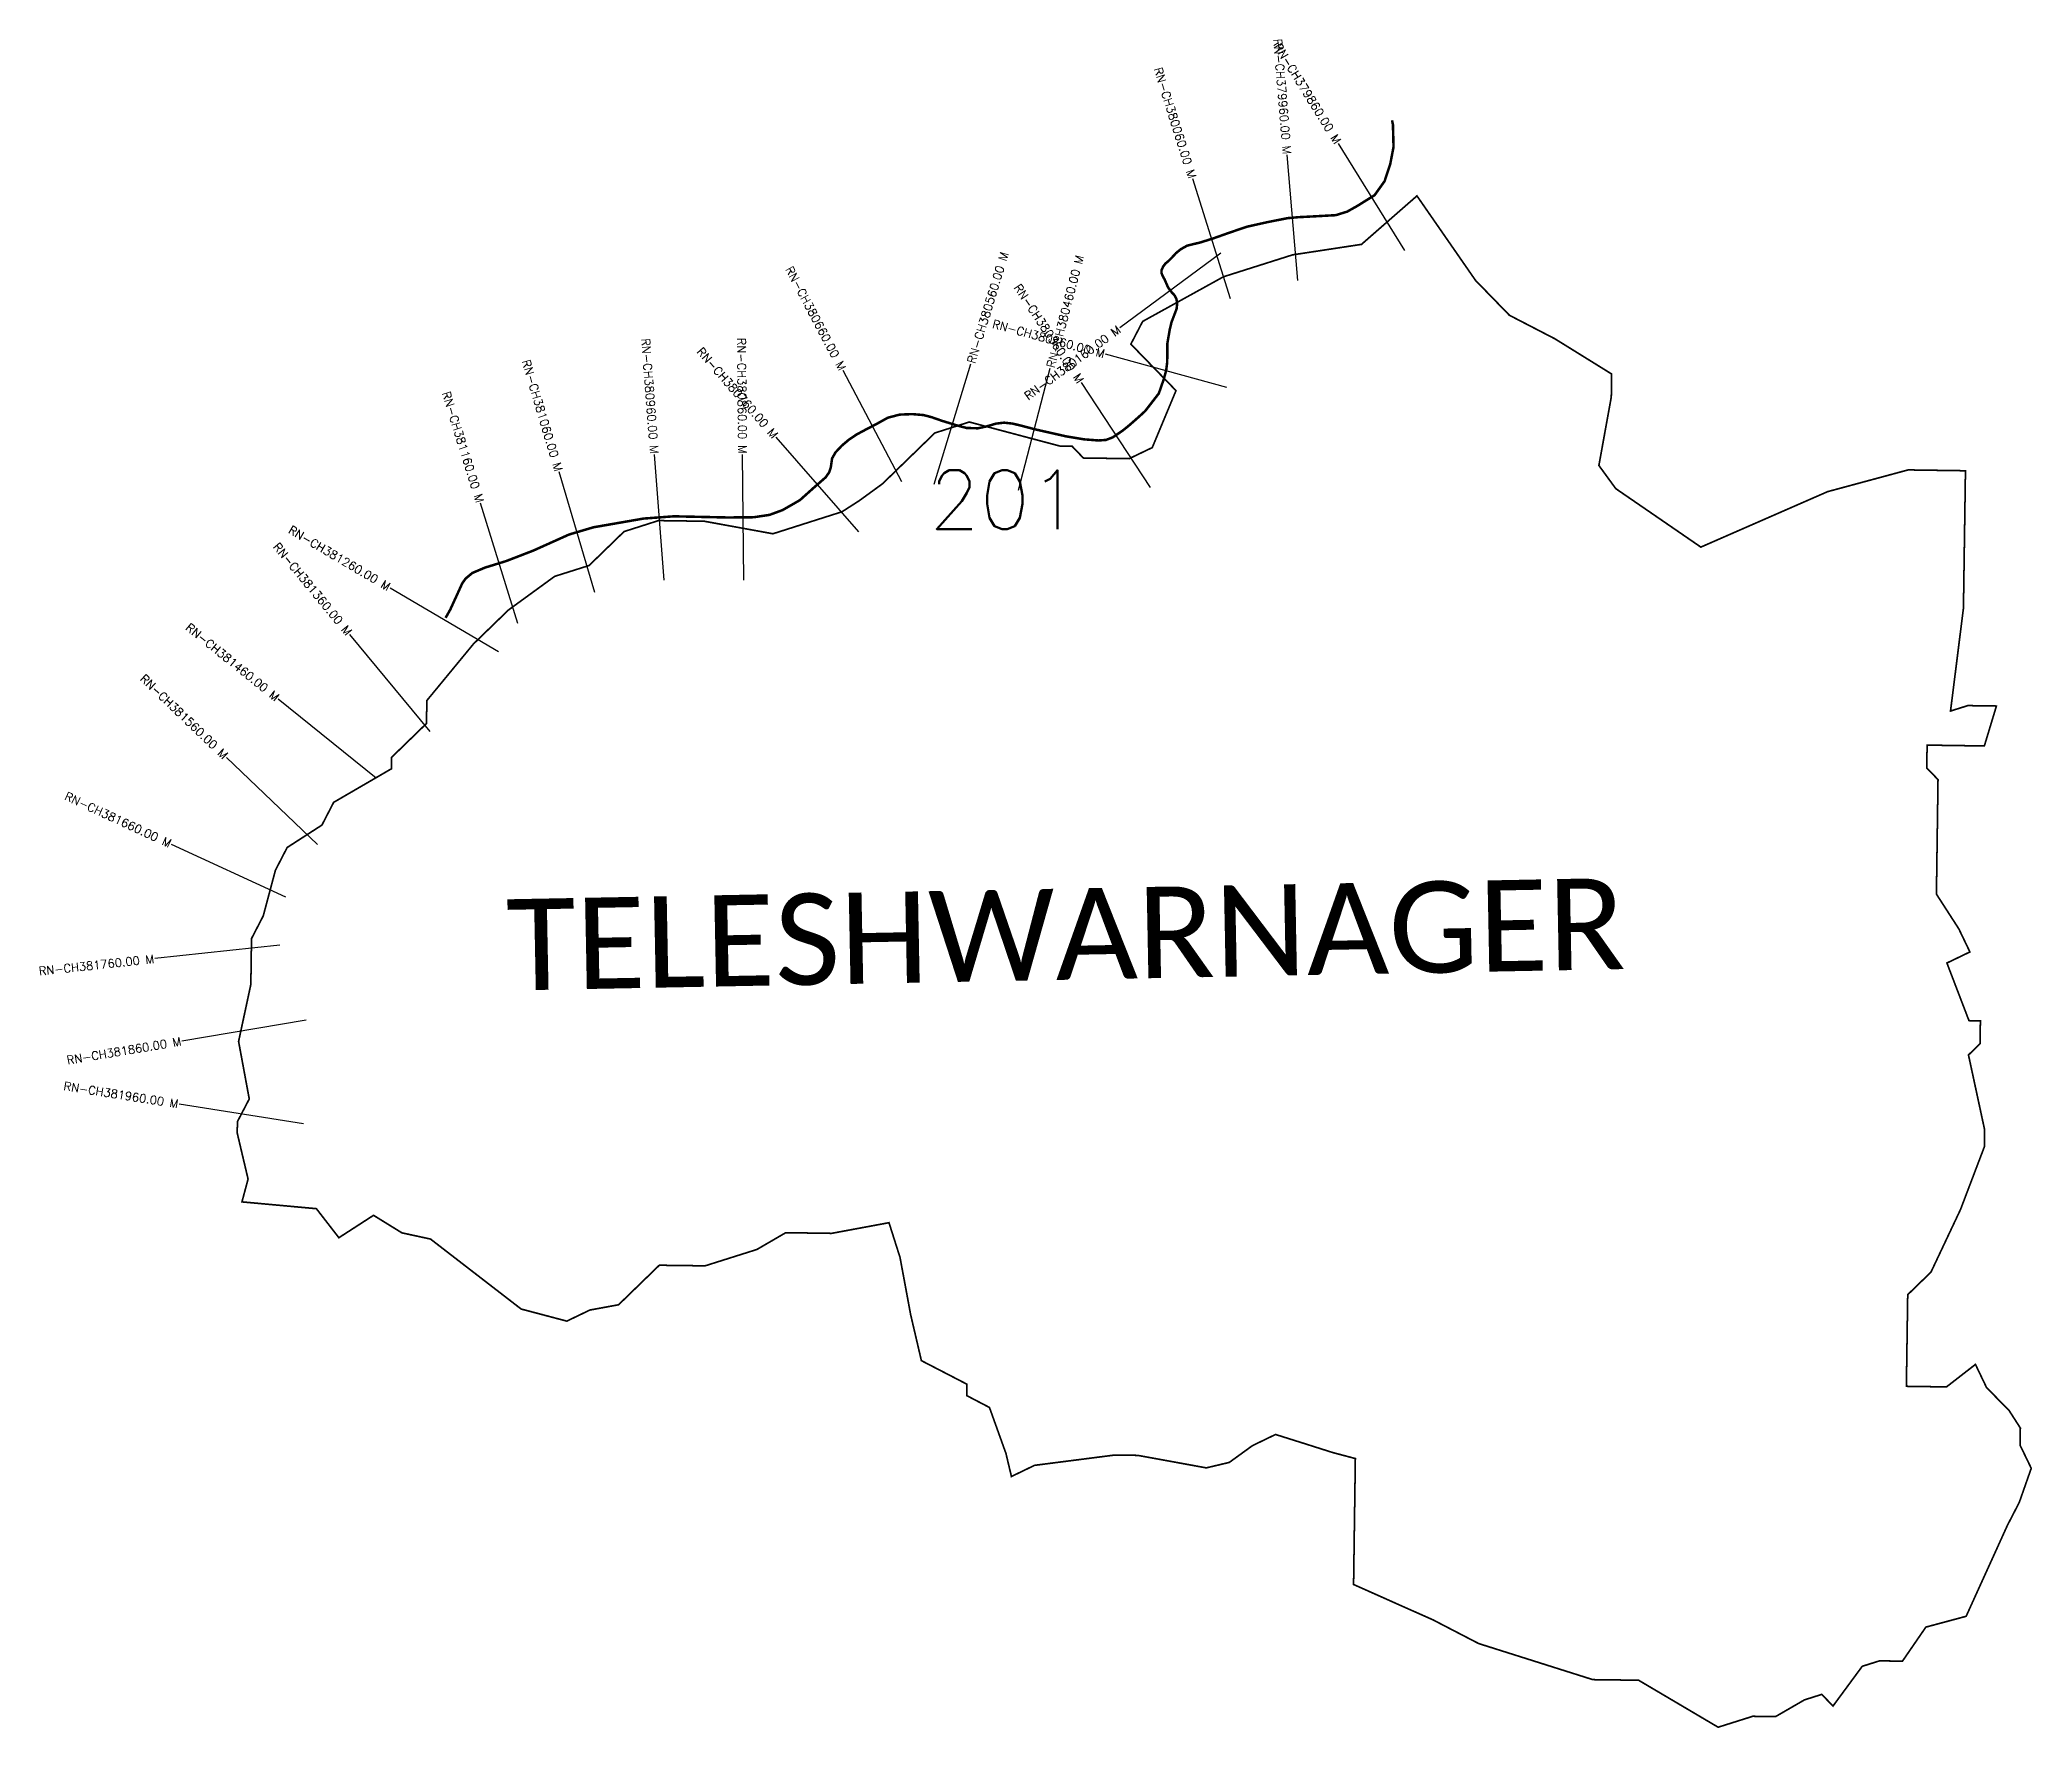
# Model space of a CAD drawing. Header units: metres. Extents: x 299830 to 302204, y 1956409 to 1958421.
import ezdxf
from ezdxf.enums import TextEntityAlignment as Align

# ---------------------------------------------------------------- set-up
doc = ezdxf.new("R2010")
doc.units = ezdxf.units.M
doc.header["$MEASUREMENT"] = 0
for name, color, linetype in [('CS', 134, 'Continuous'), ('CSMark', 6, 'Continuous'), ('NATURALLY PROTECTED', 3, 'Continuous'), ('VILLAGE NAME', 250, 'Continuous')]:
    doc.layers.add(name, color=color, linetype=linetype)
doc.styles.get("Standard").update_dxf_attribs({"font": 'simplex.shx'})

msp = doc.modelspace()

# ---------------------------------------------------------------- linework, layer by layer
at = {"color": 6, "const_width": 2, "flags": 128}
msp.add_lwpolyline([(300071.2, 1957036.3), (300078.5, 1957063.5), (300065.6, 1957118.2), (300065.8, 1957131.9), (300079.9, 1957159), (300067.2, 1957227.5), (300081.8, 1957295.5), (300082.6, 1957350.1), (300096.6, 1957377.2), (300111.1, 1957431.6), (300125.1, 1957458.7), (300166.5, 1957485.4), (300180.5, 1957512.5), (300249.3, 1957552.5), (300249.5, 1957566.1), (300291.1, 1957606.5), (300291.5, 1957633.8), (300347.1, 1957701.3), (300388.6, 1957741.6), (300443.8, 1957781.8), (300484.9, 1957794.8), (300526.5, 1957835.2), (300567.6, 1957848.3), (300622.2, 1957847.5), (300703.9, 1957832.6), (300786.2, 1957858.8), (300806.9, 1957872.1), (300834.5, 1957892.2), (300896.8, 1957952.7), (300937.9, 1957965.8), (301046.7, 1957936.9), (301060.4, 1957936.9), (301073.8, 1957922.9), (301128.4, 1957922.1), (301155.9, 1957935.3), (301184.2, 1958003.2), (301130.4, 1958058.6), (301144.5, 1958085.7), (301240.8, 1958138.9), (301323.1, 1958165), (301405.2, 1958177.5), (301471.3, 1958235.3), (301541.1, 1958134.6), (301581.5, 1958093), (301635.6, 1958065), (301703.3, 1958023), (301702.9, 1957995.7), (301688.1, 1957914), (301708.2, 1957886.4), (301809.6, 1957816.7), (301960.7, 1957882.8), (302056.6, 1957908.7), (302124.9, 1957907.7), (302122.5, 1957743.9), (302107.1, 1957621.3), (302127.7, 1957627.8), (302161.8, 1957627.3), (302147.4, 1957579.7), (302079.2, 1957580.7), (302078.8, 1957553.4), (302092.2, 1957539.6), (302090.3, 1957403.1), (302117, 1957361.7), (302130.2, 1957334.2), (302102.8, 1957321), (302129.1, 1957252.3), (302142.7, 1957252.1), (302142.3, 1957224.8), (302128.5, 1957211.4), (302147.7, 1957122.4), (302147.4, 1957101.9), (302119, 1957027.2), (302083.8, 1956952.6), (302056.1, 1956925.7), (302054.5, 1956816.5), (302102.3, 1956815.8), (302136.8, 1956842.6), (302150, 1956815.1), (302177, 1956787.5), (302190.3, 1956766.8), (302190, 1956746.3), (302203.3, 1956718.8), (302189, 1956678.1), (302175, 1956651), (302125.7, 1956542.4), (302077.7, 1956529.5), (302049.8, 1956488.9), (302022.5, 1956489.3), (302001.9, 1956482.8), (301967.1, 1956435.5), (301953.6, 1956449.3), (301933.1, 1956442.8), (301898.7, 1956422.9), (301871.4, 1956423.2), (301830.2, 1956410.2), (301735.4, 1956466.2), (301680.9, 1956466.9), (301544.9, 1956509.9), (301495.9, 1956535.3), (301490.8, 1956538), (301450.7, 1956555.8), (301432.4, 1956564), (301395.8, 1956580.3), (301397.9, 1956730.4), (301370.8, 1956737.6), (301336.8, 1956748.4), (301302.8, 1956759.1), (301275.3, 1956745.8), (301247.7, 1956725.8), (301220.3, 1956719.3), (301138.6, 1956734.2), (301111.3, 1956734.6), (301015.6, 1956722.3), (300988.1, 1956709), (300981.6, 1956736.4), (300961.9, 1956791.3), (300934.9, 1956805.4), (300935.1, 1956819), (300880.8, 1956847.1), (300873.2, 1956879.7), (300868, 1956901.9), (300859.8, 1956946.2), (300855.3, 1956970.3), (300842.2, 1957011.5), (300773.8, 1956998.8), (300719.2, 1956999.6), (300684.8, 1956979.6), (300623.1, 1956960.1), (300568.5, 1956960.8), (300520, 1956913.7), (300485.8, 1956907.4), (300458.3, 1956894.2), (300403.9, 1956908.6), (300295.9, 1956992), (300261.8, 1956999.4), (300228, 1957020.3), (300186.7, 1956993.6), (300159.9, 1957028.2), (300071.2, 1957036.3)], dxfattribs=at)
at = {"layer": 'CS'}
for p, q in [((301329.4, 1958134.6), (301316.8, 1958284.1)), ((301457, 1958170.3), (301378, 1958297.8)), ((301249.1, 1958112.4), (301204.1, 1958255.5)), ((301237.8, 1958167.1), (301117.1, 1958078)), ((301244.7, 1958007.1), (301100, 1958046.5)), ((300857.5, 1957894.6), (300787.5, 1958027.3)), ((300895.9, 1957891.7), (300939.7, 1958035.2)), ((300996.4, 1957884.7), (301034.4, 1958029.8)), ((301154, 1957887.6), (301071.4, 1958012.8)), ((300806.3, 1957834.8), (300707.6, 1957947.8)), ((300491.7, 1957762.6), (300449, 1957906.4)), ((300574.3, 1957777.3), (300562.8, 1957926.9)), ((300669.2, 1957777.2), (300667.7, 1957927.1)), ((300399.8, 1957725.8), (300355.4, 1957869.1)), ((300376.9, 1957691.7), (300247.7, 1957767.9)), ((300295.3, 1957596.9), (300199.9, 1957712.6)), ((300231.2, 1957541.4), (300114.5, 1957635.6)), ((300161.1, 1957462.3), (300052.9, 1957566.1)), ((300123.3, 1957399.4), (299987.2, 1957462.4)), ((300116.5, 1957342.4), (299967.4, 1957326.2)), ((300147.6, 1957252.8), (299999.7, 1957227.9)), ((300144.4, 1957129.3), (299996.3, 1957152.9))]:
    msp.add_line(p, q, dxfattribs=at)
at = {"layer": 'NATURALLY PROTECTED', "const_width": 3, "flags": 128}
msp.add_lwpolyline([(301441.6, 1958325.4), (301442.7, 1958320.3), (301443.4, 1958293.6), (301439.5, 1958273.3), (301432.8, 1958252.9), (301420.8, 1958236.1), (301399.9, 1958223.1), (301388.1, 1958216.5), (301374.5, 1958212.3), (301347.2, 1958210.8), (301329.9, 1958209.9), (301317.5, 1958208.8), (301293.6, 1958204.1), (301268.5, 1958198.5), (301246.9, 1958191.1), (301229.1, 1958184.8), (301213.6, 1958179.9), (301197.6, 1958176), (301190, 1958171.8), (301184.2, 1958167.1), (301179.4, 1958161.8), (301175.6, 1958158), (301171.6, 1958154.6), (301168.9, 1958151.1), (301167, 1958146.8), (301167, 1958142.9), (301168.7, 1958139.2), (301170.7, 1958135.5), (301172.4, 1958131.6), (301174.7, 1958126.3), (301179.4, 1958120), (301182.6, 1958116.6), (301184.8, 1958112.1), (301185.6, 1958107), (301184.9, 1958100.6), (301178.8, 1958084.6), (301176.7, 1958075.7), (301173.9, 1958059.5), (301173.9, 1958049.2), (301173.7, 1958037.1), (301172.5, 1958027.3), (301169.7, 1958017), (301163.7, 1957999.8), (301147.5, 1957978.9), (301142.3, 1957974.1), (301136.5, 1957968.9), (301127.8, 1957961.3), (301120.2, 1957955.2), (301108.6, 1957947.4), (301100.7, 1957944.4), (301091.5, 1957943.8), (301075, 1957945.1), (301053.2, 1957948.7), (301016.9, 1957956.9), (301000.6, 1957961.2), (300989.5, 1957963.9), (300979.4, 1957965), (300969.9, 1957963.9), (300958.3, 1957960.5), (300948.1, 1957958.3), (300934.5, 1957958.7), (300925, 1957961.2), (300905.1, 1957967.3), (300892.8, 1957971.6), (300883.2, 1957974.1), (300870, 1957975.2), (300854.9, 1957974.6), (300840.8, 1957970.9), (300828.9, 1957964.3), (300814.4, 1957956.7), (300803.6, 1957950.9), (300794.5, 1957944.8), (300785.9, 1957937.5), (300778.4, 1957929.5), (300774.4, 1957922.4), (300773.6, 1957916.8), (300772.8, 1957911.4), (300770.9, 1957905.8), (300766.7, 1957899.8), (300751.8, 1957886.8), (300736.1, 1957872.7), (300715.4, 1957860.8), (300699.8, 1957855.1), (300681.1, 1957852.3), (300650.3, 1957852), (300585.8, 1957853.4), (300549.7, 1957850.7), (300490, 1957840.3), (300461, 1957831.7), (300418.3, 1957812.5), (300385.9, 1957800), (300360.9, 1957792.3), (300345.8, 1957785.9), (300337.8, 1957779.3), (300333.7, 1957773.5), (300328.1, 1957761.2), (300319.5, 1957742.4), (300315.3, 1957734.9), (300313.8, 1957732.4)], dxfattribs=at)

# ---------------------------------------------------------------- texts
at = {"insert": (300890.1, 1957908.2), "char_height": 70, "attachment_point": 1}
msp.add_mtext_dynamic_manual_height_columns('201', width=95.172, gutter_width=1, heights=[0], dxfattribs=at)
at = {"layer": 'CSMark'}
for s, rotation, p in [('RN-CH379960.00 M', 274.8192, (301316.7, 1958285)), ('RN-CH379860.00 M', 301.8114, (301377.4, 1958298.6)), ('RN-CH380060.00 M', 287.4348, (301203.8, 1958256.5)), ('RN-CH380660.00 M', 297.7919, (300787.1, 1958028.2)), ('RN-CH380360.00 M', 303.4406, (301070.8, 1958013.6)), ('RN-CH380260.00 M', 344.7516, (301099, 1958046.8)), ('RN-CH380160.00 M', 36.4593, (301116.3, 1958077.4)), ('RN-CH380960.00 M', 274.396, (300562.7, 1957927.9)), ('RN-CH380760.00 M', 311.1543, (300707, 1957948.5)), ('RN-CH380860.00 M', 270.5518, (300667.7, 1957928.1)), ('RN-CH381060.00 M', 286.528, (300448.7, 1957907.4)), ('RN-CH381160.00 M', 287.2277, (300355.1, 1957870)), ('RN-CH381260.00 M', 329.4455, (300246.9, 1957768.4)), ('RN-CH381360.00 M', 309.4934, (300199.3, 1957713.4)), ('RN-CH381460.00 M', 321.0782, (300113.7, 1957636.2)), ('RN-CH381560.00 M', 316.1958, (300052.1, 1957566.8)), ('RN-CH381660.00 M', 335.1877, (299986.3, 1957462.8)), ('RN-CH381760.00 M', 6.1951, (299966.4, 1957326.1)), ('RN-CH381860.00 M', 9.5234, (299998.7, 1957227.8)), ('RN-CH381960.00 M', 350.962, (299995.3, 1957153))]:
    msp.add_text(s, height=10, rotation=rotation, dxfattribs=at).set_placement(p, align=Align.MIDDLE_RIGHT)
for s, rotation, p in [('RN-CH380560.00 M', 73.0487, (300939.9, 1958036.1)), ('RN-CH380460.00 M', 75.3171, (301034.7, 1958030.8))]:
    msp.add_text(s, height=10, rotation=rotation, dxfattribs=at).set_placement(p, align=Align.MIDDLE_LEFT)
at = {"layer": 'VILLAGE NAME', "insert": (300385.5, 1957396.9), "char_height": 108.748, "attachment_point": 1, "rotation": 1.1028}
msp.add_mtext_dynamic_manual_height_columns('{\\fCalibri|b0|i0|c0|p34;TELESHWARNAGER}', width=1571.314, gutter_width=543.7, heights=[0], dxfattribs=at)

doc.saveas('drawing.dxf')
